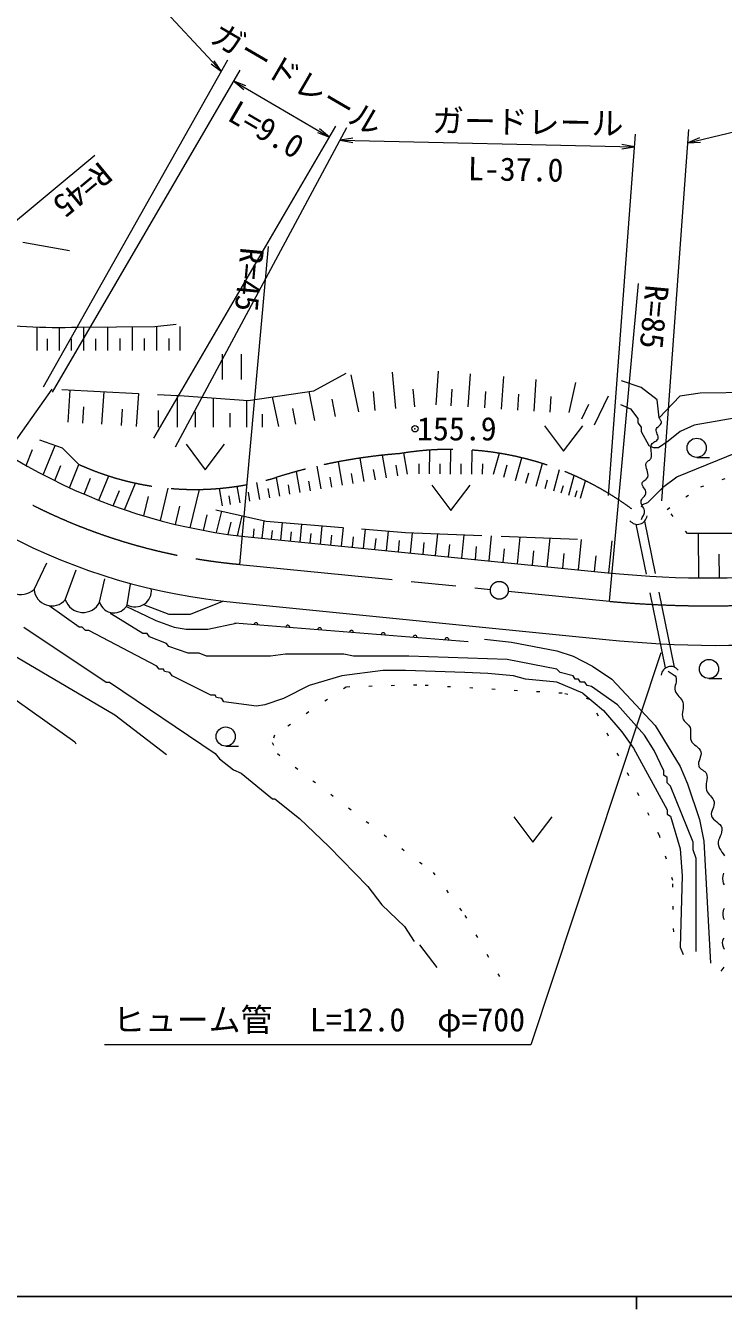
# Model space of a CAD drawing. Units: millimetres, scale not verified. Extents: x 40000 to 680000, y 20000 to 380000.
# Drawn here: x 220168 to 274812, y 204000 to 304561 of the extents above; entities that cross this region are included whole.
import ezdxf
from ezdxf.enums import TextEntityAlignment as Align

# ---------------------------------------------------------------- set-up
doc = ezdxf.new("R2010")
doc.units = ezdxf.units.MM
doc.header["$LTSCALE"] = 1000
doc.header["$PDMODE"] = 32
doc.header["$PDSIZE"] = 500
for name, pattern in [('CHAIN', [18.5, 12, -1.5, 3.5, -1.5]), ('DASHED', [7.5, 6, -1.5]), ('DOTTED', [1.75, 0.25, -1.5])]:
    doc.linetypes.add(name, pattern=pattern)
for name, color, linetype, lineweight in [('M-BGD', 7, 'Continuous', 13), ('M-BMK', 2, 'CHAIN', 13), ('M-STR-HTXT', 7, 'Continuous', 13), ('M-TTL-BAND', 7, 'Continuous', 25)]:
    doc.layers.add(name, color=color, linetype=linetype, lineweight=lineweight)
doc.styles.add('ＭＳ ゴシック', font='')
doc.styles.get('ＭＳ ゴシック').set_extended_font_data('MS Gothic')

# ---------------------------------------------------------------- blocks, each defined once
blk = doc.blocks.new('広葉樹林')
at = {"color": 7, "linetype": 'Continuous', "lineweight": 13}
blk.add_line((0, 0), (1, 0), dxfattribs=at)
blk.add_circle((0, 0.75), 0.75, dxfattribs=at)
blk = doc.blocks.new('畑')
at = {"color": 7, "linetype": 'Continuous', "lineweight": 13}
for p, q in [((-1.5, 2), (0, 0)), ((0, 0), (1.5, 2))]:
    blk.add_line(p, q, dxfattribs=at)
blk = doc.blocks.new('田')
at = {"color": 7, "linetype": 'Continuous', "lineweight": 13}
for p, q in [((-0.75, 2), (-0.75, 0)), ((0.75, 0), (0.75, 2))]:
    blk.add_line(p, q, dxfattribs=at)
blk = doc.blocks.new('open_arrow')
at = {"color": 0, "linetype": 'Continuous', "lineweight": -2}
blk.add_lwpolyline([(7.5, 1.25), (0, 0), (7.5, -1.25)], dxfattribs=at)

msp = doc.modelspace()

# ---------------------------------------------------------------- linework, layer by layer
at = {"layer": 'M-BGD'}
for p, q in [((219943, 287600), (223592, 286959)), ((221069, 279124), (221069, 280933)), ((222823, 279124), (222823, 280939)), ((224268, 280949), (230283, 280989)), ((224711, 279124), (224711, 280952)), ((226611, 279124), (226611, 280964)), ((228524, 279124), (228524, 280977)), ((230283, 280989), (231968, 281189)), ((230450, 279124), (230450, 280990)), ((232264, 279124), (232264, 280996)), ((221885, 279124), (221885, 280029)), ((223767, 279124), (223767, 280035)), ((225660, 279124), (225660, 280041)), ((227567, 279124), (227567, 280048)), ((229486, 279124), (229486, 280054)), ((231419, 279124), (231419, 280060)), ((246273, 274311), (245651, 277200)), ((249152, 274573), (248893, 277413)), ((252330, 274862), (252503, 277488)), ((254832, 274698), (255002, 277296)), ((257442, 274526), (257609, 277068)), ((259997, 274359), (260160, 276845)), ((262735, 274255), (263255, 276598)), ((268389, 276212), (266825, 276733)), ((218678, 271028), (222242, 276085)), ((223493, 273509), (223661, 276014)), ((226146, 273331), (226317, 275880)), ((228846, 273150), (229020, 275745)), ((232071, 273112), (232069, 275603)), ((242815, 273634), (242370, 275912)), ((247555, 274427), (247421, 275901)), ((250655, 274709), (250531, 276076)), ((253500, 274785), (253586, 276098)), ((256138, 274612), (256222, 275897)), ((258721, 274442), (258803, 275699)), ((264733, 273289), (265830, 275558)), ((269632, 275250), (268389, 276212)), ((273000, 275771), (271396, 275530)), ((291968, 275971), (273000, 275771)), ((224638, 273432), (224723, 274694)), ((234874, 273114), (234872, 275401)), ((237487, 273116), (237485, 275213)), ((239997, 273149), (239503, 275487)), ((241322, 273342), (241083, 274561)), ((244434, 273951), (244170, 275303)), ((261249, 274276), (261330, 275506)), ((263734, 273772), (264283, 274907)), ((266769, 274885), (267531, 274546)), ((269792, 273846), (269632, 275250)), ((271396, 275530), (269792, 273846)), ((227677, 273228), (227764, 274516)), ((230573, 273110), (230572, 274411)), ((233477, 273113), (233476, 274307)), ((236185, 273115), (236184, 274211)), ((238709, 273117), (238708, 274121)), ((221535, 269387), (222468, 271672)), ((220201, 270118), (220707, 271356)), ((246685, 268845), (246369, 270687)), ((248430, 269144), (248127, 270912)), ((250072, 269426), (249788, 271085)), ((251802, 269450), (251814, 271312)), ((253452, 269439), (253464, 271368)), ((255118, 269429), (255130, 271309)), ((256822, 269418), (257276, 271061)), ((258546, 268941), (259034, 270708)), ((222441, 268923), (222920, 270097)), ((223600, 268367), (224342, 270186)), ((241668, 267985), (241385, 269638)), ((243305, 268265), (242999, 270046)), ((244977, 268552), (244660, 270397)), ((247556, 268994), (247418, 269802)), ((249320, 269297), (249179, 270123)), ((250984, 269455), (250989, 270247)), ((252627, 269445), (252632, 270245)), ((254285, 269434), (254290, 270242)), ((255959, 269424), (255964, 270240)), ((257616, 269198), (257881, 270155)), ((259355, 268718), (259579, 269530)), ((260152, 268498), (260640, 270262)), ((261528, 268117), (261991, 269791)), ((224742, 267859), (225250, 269104)), ((225893, 267385), (226669, 269288)), ((227918, 266641), (228768, 268725)), ((238499, 267442), (238272, 268768)), ((240067, 267710), (239815, 269177)), ((240867, 267847), (240741, 268584)), ((242486, 268125), (242356, 268879)), ((244140, 268409), (244008, 269180)), ((245830, 268698), (245694, 269488)), ((260845, 268306), (261035, 268993)), ((262123, 267953), (262283, 268534)), ((262708, 267791), (263131, 269321)), ((263625, 267537), (264005, 268912)), ((227026, 266955), (227510, 268141)), ((229425, 266158), (229789, 267687)), ((230734, 265786), (231337, 268327)), ((233062, 265229), (233775, 268231)), ((235588, 266942), (235353, 268313)), ((236214, 267050), (236096, 267737)), ((236965, 267178), (236742, 268480)), ((237732, 267310), (237611, 268013)), ((239282, 267576), (239159, 268296)), ((263218, 267650), (263353, 268140)), ((231902, 265490), (232241, 266917)), ((235124, 264844), (235523, 266523)), ((268462, 267011), (268377, 266841)), ((234097, 265023), (234387, 266243)), ((236039, 264706), (236264, 265653)), ((236763, 264604), (237132, 266161)), ((238698, 264410), (238835, 265779)), ((240151, 264265), (240289, 265637)), ((241668, 264113), (241808, 265514)), ((237061, 264574), (266020, 261678)), ((238001, 264480), (238067, 265135)), ((239423, 264338), (239492, 265023)), ((240908, 264189), (240980, 264906)), ((242458, 264034), (242533, 264784)), ((243251, 263955), (243394, 265386)), ((244076, 263872), (244154, 264656)), ((244904, 263790), (245050, 265252)), ((245765, 263704), (245847, 264522)), ((246629, 263617), (246779, 265112)), ((248430, 263437), (248583, 264966)), ((250310, 263249), (250469, 264836)), ((252273, 263053), (252444, 264758)), ((254322, 262848), (254505, 264676)), ((256461, 262634), (256656, 264590)), ((258693, 262411), (258902, 264501)), ((272887, 261304), (272866, 264783)), ((247528, 263527), (247613, 264383)), ((249368, 263343), (249458, 264238)), ((251290, 263151), (251383, 264086)), ((253295, 262951), (253393, 263928)), ((255389, 262741), (255491, 263762)), ((257575, 262523), (257681, 263590)), ((261024, 262178), (261247, 264408)), ((263457, 261934), (263695, 264310)), ((265844, 261696), (266096, 264215)), ((220827, 260395), (221830, 262480)), ((259856, 262294), (259968, 263410)), ((262238, 262056), (262354, 263222)), ((264724, 261808), (264846, 263025)), ((274510, 261305), (274499, 263167)), ((223273, 259593), (224115, 261919)), ((225960, 259392), (226361, 261237)), ((228125, 259192), (228366, 260796)), ((228076, 259052), (229599, 258319)), ((236648, 259375), (265603, 256480)), ((236539, 257771), (254825, 256327)), ((263805, 252279), (265414, 250924)), ((251021, 232551), (252375, 230773))]:
    msp.add_line(p, q, dxfattribs=at)
at = {"layer": 'M-BGD', "linetype": 'DASHED'}
for p, q in [((242735, 275966), (245261, 277330)), ((223005, 276047), (232589, 275565)), ((232589, 275565), (237602, 275204)), ((237602, 275204), (242735, 275966)), ((223045, 271475), (221281, 272077)), ((224329, 270192), (223045, 271475)), ((235075, 266623), (239005, 265741)), ((239005, 265741), (249912, 264859)), ((270291, 254242), (267989, 265501)), ((270994, 254296), (268653, 265748)), ((249912, 264859), (264028, 264297)), ((285331, 264783), (272018, 264783))]:
    msp.add_line(p, q, dxfattribs=at)
at = {"layer": 'M-BGD', "linetype": 'DOTTED'}
for p, q in [((273060, 268433), (276349, 269595)), ((270414, 266668), (273060, 268433)), ((272018, 264783), (270414, 266668)), ((245261, 252748), (239647, 248979)), ((250795, 252909), (245261, 252748)), ((262183, 252267), (250795, 252909)), ((264349, 251786), (262183, 252267)), ((269802, 241119), (264349, 251786)), ((239647, 248979), (239486, 248417)), ((239486, 248417), (239887, 247535)), ((239887, 247535), (252078, 238232)), ((270845, 237590), (269802, 241119)), ((252078, 238232), (254564, 234864)), ((270925, 233580), (270845, 237590)), ((254564, 234864), (257692, 229330))]:
    msp.add_line(p, q, dxfattribs=at)
at = {"layer": 'M-BGD'}
for points in [[(267531, 274546), (268123, 273784), (268123, 273445), (268377, 273107), (268377, 272768), (268970, 271667), (269393, 271498)], [(294370, 275308), (286073, 274885), (277013, 274038), (272526, 273276), (271425, 272768), (270494, 272006)], [(268394, 265871), (268428, 265948), (268468, 266024), (268509, 266100), (268549, 266176), (268585, 266252), (268615, 266330), (268636, 266410), (268644, 266493), (268633, 266593), (268599, 266690), (268552, 266785), (268498, 266879), (268444, 266973), (268399, 267067), (268370, 267164), (268364, 267265), (268386, 267362), (268431, 267452), (268492, 267537), (268561, 267620), (268629, 267704), (268689, 267789), (268734, 267879), (268755, 267976), (268744, 268075), (268707, 268170), (268653, 268263), (268592, 268354), (268531, 268445), (268482, 268537), (268453, 268631), (268454, 268728), (268481, 268801), (268530, 268862), (268593, 268916), (268664, 268967), (268736, 269016), (268803, 269069), (268858, 269129), (268895, 269199), (268918, 269331), (268908, 269466), (268877, 269603), (268834, 269741), (268792, 269879), (268761, 270016), (268751, 270151), (268775, 270282), (268805, 270343), (268849, 270395), (268902, 270441), (268960, 270484), (269019, 270528), (269074, 270573), (269121, 270624), (269156, 270683), (269191, 270809), (269199, 270942), (269190, 271078), (269172, 271216), (269154, 271354), (269146, 271490), (269157, 271621), (269196, 271746), (269242, 271816), (269304, 271875), (269377, 271925), (269455, 271973), (269532, 272021), (269602, 272073), (269659, 272134), (269697, 272207), (269711, 272295), (269700, 272384), (269672, 272475), (269635, 272566), (269597, 272657), (269566, 272748), (269550, 272839), (269557, 272929), (269587, 273006), (269637, 273074), (269699, 273137), (269766, 273198), (269833, 273259), (269891, 273322), (269935, 273392), (269958, 273470), (269957, 273520), (269946, 273569), (269926, 273616), (269901, 273662), (269873, 273708), (269843, 273754), (269816, 273800), (269792, 273846)], [(270155, 268450), (271171, 269212), (275913, 271159), (278622, 271752), (281162, 272091), (286581, 272599), (295132, 273022)], [(270494, 272006), (269732, 271498), (269393, 271498)], [(270155, 268450), (268885, 267180), (268462, 267011)], [(194209, 264809), (195479, 264471), (201406, 262269), (203861, 261253), (209280, 258459), (209449, 258205), (216138, 254057), (224012, 248469), (224097, 248299)], [(198697, 265317), (201152, 264555), (205131, 262777), (205301, 262523), (205555, 262523), (205809, 262269), (206147, 262269), (206232, 262100), (207163, 261761), (207333, 261507), (207587, 261507), (207841, 261253), (208095, 261253), (210042, 260237), (210211, 259983), (211397, 259475), (219525, 255073), (227145, 250585), (231209, 247453)], [(229391, 259205), (231378, 258459), (233071, 258459), (235621, 259479)], [(263805, 252279), (261773, 253125), (259318, 253379), (258387, 253633), (256355, 253803), (254577, 253887), (249920, 254057), (248142, 254057), (244925, 253633), (242385, 252871), (240353, 251855), (238913, 251347), (238236, 251263), (235696, 251601), (235527, 251855), (235103, 251940), (235019, 252109), (234680, 252109), (231632, 253633), (231463, 253887), (231039, 253972), (230955, 254141), (230616, 254141), (230447, 254395), (225113, 257189), (224859, 257189), (224605, 257443), (224351, 257443), (222012, 259124)], [(272695, 232043), (272695, 239325), (272441, 240002), (272441, 240595), (270663, 244997), (270409, 245251), (270409, 245675), (270155, 245844), (270155, 246183), (269393, 247791), (268631, 248977), (266515, 251347), (264483, 252787), (264144, 252871), (263975, 253125), (263636, 253125), (263467, 253379), (263213, 253379), (263043, 253633), (262027, 253887), (261773, 254141), (257879, 254903), (250174, 255157), (245856, 255157), (245094, 255327), (240522, 255327), (239337, 255157), (234341, 255157), (233749, 255411), (232902, 255411), (231378, 255919), (231209, 256173), (229854, 256681), (229685, 256935), (229346, 256935), (226891, 258459), (226807, 258598)], [(220033, 257443), (226467, 253125), (226721, 253125), (235019, 247537), (235357, 247114), (236458, 246267), (237051, 246013), (239506, 243981), (239675, 243981), (241623, 242457), (243909, 240256), (246957, 237123), (248057, 235684), (249835, 233991), (250597, 232805)], [(229599, 258319), (230362, 257951), (231801, 257443), (232733, 257274), (234426, 257274), (236655, 257762)], [(256101, 256512), (258217, 256258), (261773, 255581), (263043, 255157), (264567, 254395), (266091, 253379), (269478, 249739), (271425, 246521), (272018, 245167), (272949, 242373), (273288, 240679), (273796, 231112)], [(270479, 253981), (270558, 253929), (270642, 253882), (270729, 253836), (270814, 253790), (270895, 253739), (270969, 253683), (271032, 253617), (271080, 253540), (271120, 253415), (271126, 253283), (271110, 253146), (271082, 253007), (271050, 252867), (271026, 252727), (271020, 252590), (271040, 252458), (271090, 252335), (271161, 252223), (271246, 252118), (271339, 252016), (271431, 251914), (271517, 251809), (271590, 251697), (271642, 251575), (271672, 251419), (271675, 251259), (271661, 251096), (271637, 250932), (271614, 250768), (271601, 250606), (271607, 250447), (271642, 250292), (271690, 250190), (271756, 250098), (271834, 250012), (271918, 249930), (272003, 249848), (272083, 249762), (272151, 249671), (272203, 249570), (272236, 249450), (272249, 249325), (272248, 249197), (272240, 249068), (272233, 248939), (272233, 248811), (272248, 248687), (272283, 248568), (272355, 248442), (272450, 248331), (272562, 248230), (272680, 248132), (272796, 248034), (272901, 247930), (272987, 247816), (273045, 247686), (273064, 247548), (273048, 247408), (273010, 247266), (272960, 247123), (272911, 246980), (272874, 246839), (272862, 246699), (272885, 246563), (272932, 246471), (273001, 246392), (273086, 246323), (273179, 246259), (273272, 246196), (273359, 246128), (273433, 246051), (273486, 245961), (273528, 245810), (273538, 245652), (273526, 245490), (273502, 245325), (273476, 245160), (273458, 244996), (273458, 244835), (273486, 244678), (273539, 244552), (273614, 244436), (273704, 244327), (273799, 244220), (273894, 244113), (273978, 244002), (274046, 243884), (274088, 243756), (274096, 243621), (274074, 243485), (274032, 243349), (273980, 243213), (273929, 243077), (273890, 242941), (273872, 242807), (273887, 242673), (273948, 242532), (274043, 242409), (274161, 242298), (274291, 242193), (274420, 242087), (274537, 241975), (274631, 241852), (274689, 241711), (274705, 241551), (274682, 241392), (274632, 241232), (274568, 241073), (274501, 240912), (274444, 240751), (274409, 240590), (274409, 240428), (274448, 240266), (274516, 240114), (274604, 239968), (274703, 239825), (274803, 239682), (274894, 239537)], [(265414, 250924), (266853, 249231), (267785, 247961), (270409, 243135), (270409, 242796), (270663, 242627), (271425, 240087), (271595, 237970), (271425, 232382), (271679, 231789)], [(274833, 238172), (274785, 237961), (274760, 237751), (274770, 237540), (274809, 237392), (274874, 237251)], [(274868, 235403), (274803, 235232), (274770, 235054), (274775, 234876), (274811, 234700), (274866, 234526)], [(274841, 233078), (274786, 232965), (274746, 232849), (274730, 232728), (274747, 232557), (274801, 232390), (274878, 232227)], [(274858, 230815), (274770, 230706), (274685, 230596), (274609, 230483)]]:
    msp.add_lwpolyline(points, dxfattribs=at)
for centre, radius, start, end in [((222712, 320317), 39399, 248.82584, 272.26382), ((242239, 308726), 44455, 220.21293, 263.3114), ((240985, 307178), 48000, 219.67008, 264.81502), ((268089, 266251), 756, 218.4132, 353.25158), ((273618, 337872), 76572, 264.30558, 288.47095), ((219818, 261474), 1478, 178.31532, 313.07559), ((222217, 260504), 1394, 184.46716, 319.22743), ((224658, 260052), 1459, 198.35197, 333.11224), ((228747, 260298), 1269, 240.66691, 6.91748), ((274303, 337881), 81865, 263.89934, 287.91471), ((227085, 259743), 1178, 197.32978, 332.09005), ((238205, 257639), 150, 355.48601, 175.48601), ((240697, 257443), 150, 355.48601, 175.48601), ((243190, 257246), 150, 355.48601, 175.48601), ((245682, 257049), 150, 355.48601, 175.48601), ((248174, 256852), 150, 355.48601, 175.48601), ((250666, 256656), 150, 355.48601, 175.48601), ((253159, 256459), 150, 355.48601, 175.48601), ((270693, 253602), 756, 38.4132, 173.25158)]:
    msp.add_arc(centre, radius, start, end, dxfattribs=at)
at = {"layer": 'M-BGD', "linetype": 'DASHED'}
for centre, radius, start, end in [((252686, 228282), 42873, 94.29988, 107.59359), ((253454, 247477), 23891, 53.58455, 99.59625), ((233422, 290261), 22033, 245.6245, 286.62852)]:
    msp.add_arc(centre, radius, start, end, dxfattribs=at)
at = {"layer": 'M-BGD'}
msp.add_point((250662, 272986), dxfattribs=at)
at = {"layer": 'M-BMK'}
for p, q in [((236932, 262361), (256570, 260398)), ((257963, 260258), (265890, 259466))]:
    msp.add_line(p, q, dxfattribs=at)
msp.add_circle((257266, 260328), 700, dxfattribs=at)
for centre, radius, start, end in [((240985, 307178), 45000, 219.69128, 264.83224), ((273659, 344110), 85000, 264.75564, 287.06898)]:
    msp.add_arc(centre, radius, start, end, dxfattribs=at)
at = {"layer": 'M-STR-HTXT'}
for p, q in [((213241, 324948), (235496, 300959)), ((272026, 295373), (338209, 311406)), ((221576, 276274), (236012, 301874)), ((222273, 275858), (236977, 301065)), ((236473, 300201), (243968, 295829)), ((230213, 272249), (244472, 296693)), ((231908, 271558), (245315, 296581)), ((265819, 267752), (267932, 296059)), ((269984, 267331), (272102, 296420)), ((244788, 295597), (267858, 295066)), ((206358, 278439), (225595, 294405)), ((236932, 262361), (239184, 287260)), ((265890, 259466), (268175, 284361))]:
    msp.add_line(p, q, dxfattribs=at)
msp.add_lwpolyline([(269917, 255438), (259731, 224721), (226348, 224721)], dxfattribs=at)
at = {"layer": 'M-TTL-BAND'}
for p, q in [((40000, 205000), (579000, 205000)), ((268000, 205000), (268000, 204000))]:
    msp.add_line(p, q, dxfattribs=at)

# ---------------------------------------------------------------- block references
at = {"layer": 'M-BGD', "xscale": 1000, "yscale": 1000}
for name, p in [('田', (236316, 276836)), ('畑', (262301, 271222)), ('畑', (234231, 269778)), ('広葉樹林', (272727, 270741)), ('畑', (253479, 266570)), ('広葉樹林', (273689, 253417)), ('広葉樹林', (235835, 248124)), ('畑', (259895, 240585))]:
    msp.add_blockref(name, p, dxfattribs=at)
at = {"layer": 'M-STR-HTXT', "xscale": 133, "yscale": 133}
for p, rotation in [((235496, 300959), 132.9), ((236473, 300201), 329.7), ((243968, 295829), 149.7), ((244788, 295597), 358.7), ((272026, 295373), 13.6), ((267858, 295066), 178.7)]:
    msp.add_blockref('open_arrow', p, dxfattribs=dict(at, rotation=rotation))
at = {"layer": 'M-STR-HTXT', "rotation": 251.7}
msp.add_blockref('open_arrow', (269917, 255438), dxfattribs=at)

# ---------------------------------------------------------------- texts
at = {"layer": 'M-BGD', "style": 'ＭＳ ゴシック'}
msp.add_text('155.9', height=1833, dxfattribs=at).set_placement((250822, 272986), align=Align.MIDDLE_LEFT)
at = {"layer": 'M-STR-HTXT', "style": 'ＭＳ ゴシック'}
for s, rotation, p in [('ガードレール', 329.744, (240705, 299102)), ('L=9.0', 329.744, (238287, 295159)), ('ガードレール', 359.037, (259471, 295552)), ('L-37.0', 359.037, (258528, 291846))]:
    msp.add_text(s, height=1833, rotation=rotation, dxfattribs=at).set_placement(p, align=Align.BOTTOM_CENTER)
for s, rotation, p in [('R=45', 219.691, (225595, 294405)), ('R=45', 264.832, (236459, 287289)), ('R=85', 264.756, (268175, 284361))]:
    msp.add_text(s, height=1833, rotation=rotation, dxfattribs=at).set_placement(p, align=Align.BOTTOM_LEFT)
msp.add_text('ヒューム管', height=1833, dxfattribs=at).set_placement((239501, 225221), align=Align.BOTTOM_RIGHT)
msp.add_text('L=12.0  φ=700', height=1833, dxfattribs=at).set_placement((250856, 225221), align=Align.BOTTOM_CENTER)

doc.saveas('drawing.dxf')
